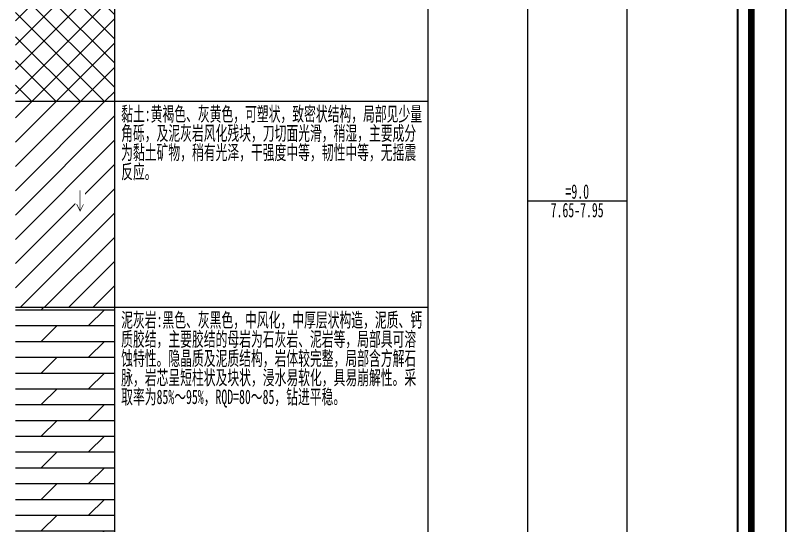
# Model space of a CAD drawing. Header units: millimetres. Extents: x 1264 to 9491, y 619 to 916.
# Drawn here: x 8710.9 to 8823.2, y 693.1 to 767.4 of the extents above; entities that cross this region are included whole.
import ezdxf

# ---------------------------------------------------------------- set-up
doc = ezdxf.new("R2010")
doc.units = ezdxf.units.MM
doc.styles.add('成果图表体', font='simfang_0.ttf', dxfattribs={"width": 0.6, "height": 2.1})

# ---------------------------------------------------------------- blocks, each defined once
blk = doc.blocks.new('zztSLbg.dwg', base_point=(0.5, 1.5))
blk.add_wipeout([(-0.2, -0.2), (1.2, -0.2), (1.2, 3.2), (-0.2, 3.2)])
at = {"color": 7, "const_width": 0.1}
for points in [[(0.5, 3), (0.5, 0)], [(0, 1), (0.5, 0), (1, 1)]]:
    blk.add_lwpolyline(points, dxfattribs=at)
blk = doc.blocks.new('柱状图图框模板-(昇龙标准).dwg33', base_point=(27, 229))
for points, const_width in [([(0, 0), (210, 0), (210, 297), (0, 297)], 0.25), ([(25, 5), (205, 5), (205, 292), (25, 292)], 1), ([(27, 265), (203, 265), (203, 17), (27, 17)], 0.3)]:
    blk.add_lwpolyline(points, close=True, dxfattribs=dict(const_width=const_width))

msp = doc.modelspace()

# ---------------------------------------------------------------- hatches: boundary and pattern name
at = {"linetype": 'Continuous'}
h = msp.add_hatch(dxfattribs=at)
h.set_pattern_fill('GKSTT', scale=0.5, style=0, pattern_type=2)
h.set_pattern_definition([(45, (0, 0), (-1.76776695, 1.76776695), []), (135, (0, 0), (-1.76776695, -1.76776695), [])])
h.paths.add_polyline_path([(8710.94, 754.89), (8725.42, 754.89), (8725.42, 819.89), (8710.94, 819.89)])
h = msp.add_hatch(dxfattribs=at)
h.set_pattern_fill('GKNXT', scale=0.5, style=0, pattern_type=2)
h.set_pattern_definition([(45, (0, 0), (-1.76776695, 1.76776695), [])])
h.paths.add_polyline_path([(8710.94, 724.89), (8725.42, 724.89), (8725.42, 754.89), (8710.94, 754.89)])
h = msp.add_hatch(dxfattribs=at)
h.set_pattern_fill('GKNHY1', scale=0.5, style=0, pattern_type=2)
h.set_pattern_definition([(0, (0, 0), (0, 2.3), []), (45, (0, 0), (4e-16, 4.5999997), [3.252691, -6.5053825])])
h.paths.add_polyline_path([(8710.94, 643.59), (8725.42, 643.59), (8725.42, 724.89), (8710.94, 724.89)])

# ---------------------------------------------------------------- linework, layer by layer
at = {"color": 0}
for points in [[(8725.42, 635.89), (8725.42, 819.89)], [(8725.42, 635.89), (8725.42, 819.89)], [(8725.42, 754.89), (8725.42, 819.89)], [(8771.05, 635.89), (8771.05, 819.89)], [(8771.05, 754.89), (8771.05, 819.89)], [(8771.05, 635.89), (8771.05, 819.89)], [(8785.54, 635.89), (8785.54, 819.89)], [(8785.54, 635.89), (8785.54, 819.89)], [(8800.03, 635.89), (8800.03, 819.89)], [(8800.03, 635.89), (8800.03, 819.89)], [(8816.12, 635.89), (8816.12, 819.89)], [(8725.42, 754.89), (8771.05, 754.89)], [(8725.42, 754.89), (8771.05, 754.89)], [(8725.42, 724.89), (8725.42, 754.89)], [(8771.05, 724.89), (8771.05, 754.89)], [(8785.54, 740.39), (8800.03, 740.39)], [(8725.42, 724.89), (8771.05, 724.89)], [(8725.42, 724.89), (8771.05, 724.89)], [(8725.42, 643.59), (8725.42, 724.89)], [(8771.05, 643.59), (8771.05, 724.89)]]:
    msp.add_lwpolyline(points, dxfattribs=at)
at = {"color": 7, "flags": 128}
for points in [[(8710.94, 754.89), (8725.42, 754.89)], [(8710.94, 724.89), (8725.42, 724.89)]]:
    msp.add_lwpolyline(points, dxfattribs=at)

# ---------------------------------------------------------------- texts
at = {"color": 0, "style": '成果图表体', "width": 0.6}
for s, p in [('=9.0', (8791.05, 740.69)), ('7.65-7.95', (8788.89, 737.99))]:
    msp.add_text(s, height=2.1, dxfattribs=at).set_placement(p)
at = {"color": 0, "char_height": 2.1, "width": 43.8045, "attachment_point": 1, "line_spacing_factor": 0.8, "style": '成果图表体'}
for s, insert in [('\\A1;黏土:黄褐色、灰黄色，可塑状，致密状结构，局部见少量角砾，及泥灰岩风化残块，刀切面光滑，稍湿，主要成分为黏土矿物，稍有光泽，干强度中等，韧性中等，无摇震反应。', (8726.34, 754.09)), ('\\A1;泥灰岩:黑色、灰黑色，中风化，中厚层状构造，泥质、钙质胶结，主要胶结的母岩为石灰岩、泥岩等，局部具可溶蚀特性。隐晶质及泥质结构，岩体较完整，局部含方解石脉，岩芯呈短柱状及块状，浸水易软化，具易崩解性。采取率为85%～95%，RQD=80～85，钻进平稳。', (8726.34, 724.09))]:
    msp.add_mtext(s, dxfattribs=dict(at, insert=insert))

# ---------------------------------------------------------------- next in the draw order: block references
msp.add_blockref('zztSLbg.dwg', (8720.36, 740.39))

# ---------------------------------------------------------------- next in the draw order: block references
msp.add_blockref('柱状图图框模板-(昇龙标准).dwg33', (8640.12, 847.89))

doc.saveas('drawing.dxf')
